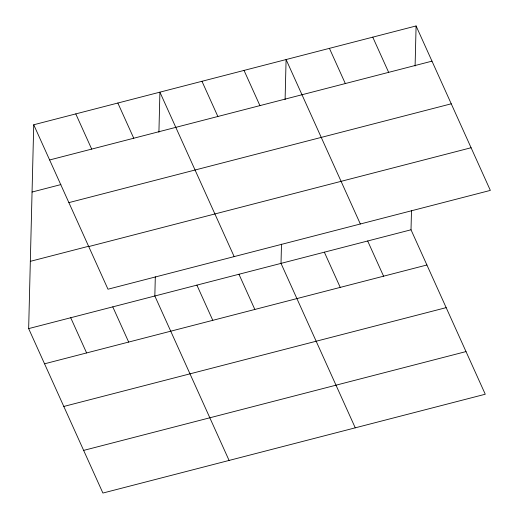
<?xml version="1.0" encoding="UTF-8"?>
<svg xmlns="http://www.w3.org/2000/svg" width="519" height="519" viewBox="0 0 519 519"><rect width="100%" height="100%" fill="white"/><g stroke="black" fill="none" stroke-linecap="round" stroke-linejoin="round"><path stroke-width="0.78" d="M411.496 210.565L411.016 229.787L485.265 394.232L102.905 493.05L28.655 328.605L33.735 124.768L416.095 25.95L490.345 190.395L107.984 289.213L33.735 124.768M155.311 276.776L154.837 295.992L229.087 460.437M158.918 132.196L159.91 92.155L234.16 256.607M281.493 244.164L281.013 263.386L355.262 427.831M285.093 99.59L286.092 59.549L360.342 223.994M415.096 65.991L416.095 25.95M49.629 159.969L431.99 61.151M32.061 192.036L60.879 184.589M68.884 202.624L451.245 103.806M30.329 261.336L88.749 246.24M88.73 246.564L471.083 147.746M28.655 328.605L411.016 229.787M44.55 363.806L426.91 264.988M63.811 406.455L446.171 307.637M83.65 450.401L466.01 351.584M372.759 37.147L388.653 72.355M329.422 48.351L345.317 83.553M367.679 240.985L383.58 276.186M244.034 70.415L259.928 105.623M324.349 252.182L340.243 287.39M201.969 81.288L217.87 116.49M238.954 274.253L254.848 309.46M117.852 103.028L133.746 138.229M196.896 285.126L212.79 320.327M75.793 113.901L91.688 149.102M112.779 306.865L128.673 342.066M70.714 317.732L86.608 352.939"/></g></svg>
